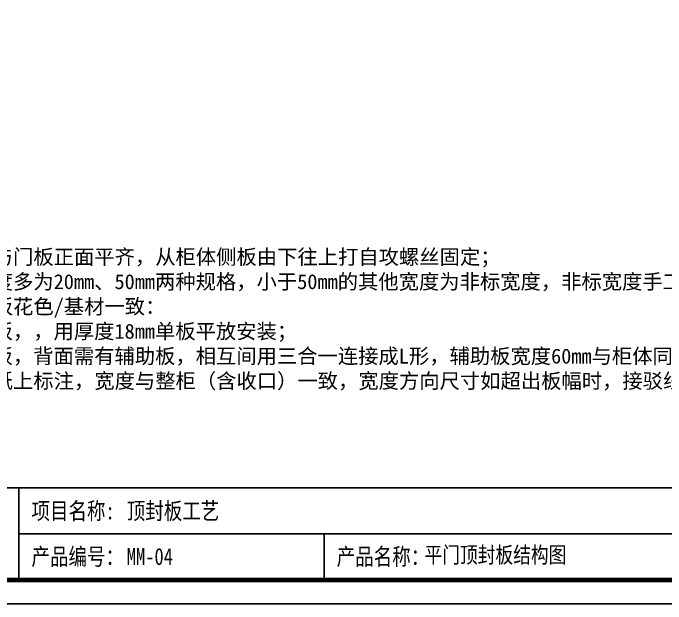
# Model space of a CAD drawing. Header units: millimetres. Extents: x 0 to 1097966, y -63096 to 223085.
# Drawn here: x 338079.6 to 338263.4, y -62682.3 to -62515.9 of the extents above; entities that cross this region are included whole.
import ezdxf

# ---------------------------------------------------------------- set-up
doc = ezdxf.new("R2010")
doc.units = ezdxf.units.MM
doc.layers.add('DZ-文字说明', color=1, linetype='Continuous')
doc.styles.add('DZ-宋体2.5', font='', dxfattribs={"width": 0.8, "height": 2.5})
doc.styles.add('宋体', font='')
doc.styles.get('DZ-宋体2.5').set_extended_font_data('SimSun')
doc.styles.get('宋体').set_extended_font_data('SimSun')

msp = doc.modelspace()

# ---------------------------------------------------------------- linework, layer by layer
msp.add_lwpolyline([(337985.218, -62682.333), (338552.218, -62682.333), (338552.218, -62281.383), (337985.218, -62281.383)], close=True)
at = {"const_width": 1.35}
msp.add_lwpolyline([(337991.968, -62675.583), (338545.468, -62675.583), (338545.468, -62288.133), (337991.968, -62288.133)], close=True, dxfattribs=at)
at = {"layer": 'DZ-文字说明', "color": 7}
for p, q in [((338081.299, -62675.583), (338081.299, -62649.605)), ((338081.299, -62662.594), (338545.468, -62662.594)), ((338167.217, -62662.594), (338167.217, -62675.583))]:
    msp.add_line(p, q, dxfattribs=at)
msp.add_lwpolyline([(337991.968, -62649.605), (338545.468, -62649.605), (338545.468, -62675.583), (337991.968, -62675.583)], close=True, dxfattribs=at)

# ---------------------------------------------------------------- texts
at = {"style": 'DZ-宋体2.5', "width": 0.8}
for s, p in [('项目名称:', (338084.813, -62658.499)), ('产品编号：', (338084.813, -62671.375)), ('产品名称：', (338170.757, -62671.366))]:
    msp.add_text(s, height=4.7732, dxfattribs=at).set_placement(p)
at = {"insert": (338013.875, -62595.338), "char_height": 4.19232, "width": 369.85571, "attachment_point": 4, "style": '宋体'}
msp.add_mtext('\\P工艺标准：{\\H1.41352x; }\\P1、平门顶封板外见光面与门板正面平齐，从柜体侧板由下往上打自攻螺丝固定；\\P2、顶封位常规预留默认度多为20mm、50mm两种规格，小于50mm的其他宽度为非标宽度，非标宽度手工封边效果差，不接受封边客诉；；\\P3、平门顶封板花色与门板花色/基材一致：\\P   预留高度20mm的顶封板，，用厚度18mm单板平放安装；\\P   预留高度50mm的顶封板，背面需有辅助板，相互间用三合一连接成L形，辅助板宽度60mm与柜体同色；{\\H1.45383x; }\\P4、其他非标高度需在图纸上标注，宽度与整柜（含收口）一致，宽度方向尺寸如超出板幅时，接驳线默认与单元柜连接线或门板的门缝平齐。', dxfattribs=at)
at = {"color": 2, "style": 'DZ-宋体2.5', "width": 0.8}
for tag, p, height in [('顶封板工艺', (338111.646, -62658.499), 4.773), ('平门顶封板结构图', (338195.483, -62670.783), 4.573), ('MM-04', (338111.646, -62671.357), 4.773)]:
    msp.add_attdef(tag, p, '', height=height, dxfattribs=at)

doc.saveas('drawing.dxf')
